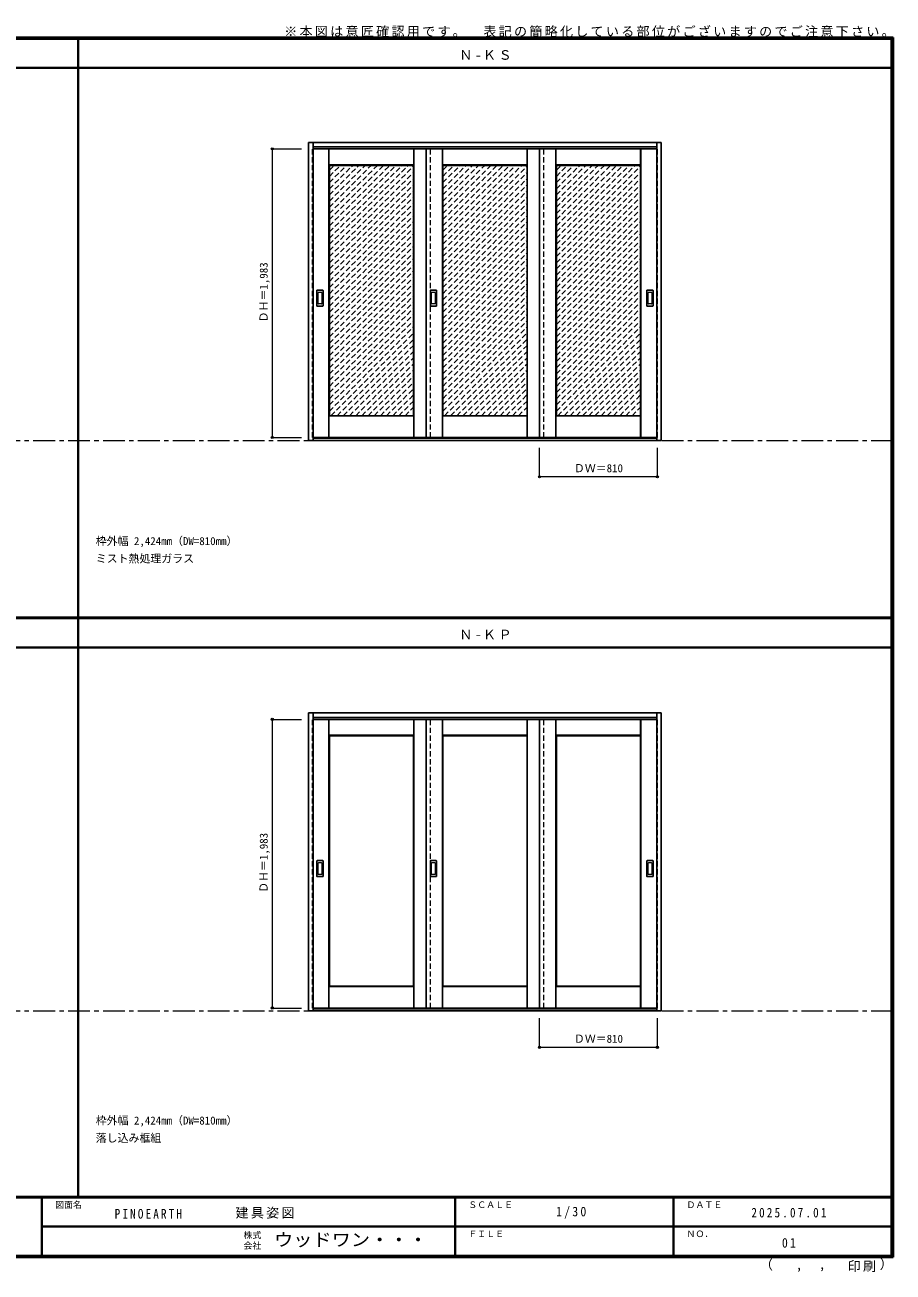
# Model space of a CAD drawing. Units: millimetres, scale not verified. Extents: x -6000 to 5700, y -4307 to 4260.
# Drawn here: x -267 to 5700, y -4307 to 4260 of the extents above; entities that cross this region are included whole.
import ezdxf
from ezdxf.enums import TextEntityAlignment as Align

# ---------------------------------------------------------------- set-up
doc = ezdxf.new("R2010")
doc.units = ezdxf.units.MM
doc.header["$LTSCALE"] = 30
doc.header["$PDMODE"] = 32
doc.header["$PDSIZE"] = 15
doc.linetypes.add('CHAIN1', pattern=[8, 5, -1, 1, -1])
doc.linetypes.add('DASHED1', pattern=[1.8, 1.2, -0.6])
for name, color, linetype, lineweight in [('0-1_通り芯', 7, 'CHAIN1', 18), ('0-2_扉', 4, 'DASHED1', 9), ('0-3_仕上げ', 7, 'Continuous', 18), ('0-4_枠', 3, 'Continuous', 25), ('0-6_引手', 3, 'Continuous', 25), ('0-B_寸法', 4, 'Continuous', 9), ('0-C_ハッチ', 4, 'DASHED1', 9), ('F-1_枠', 6, 'Continuous', 40)]:
    doc.layers.add(name, color=color, linetype=linetype, lineweight=lineweight)
doc.layers.add('0-A_文字', color=7, linetype='Continuous')
doc.layers.add('F-A_文字', color=7, linetype='Continuous')
doc.styles.add('ＭＳ ゴシック', font='')
doc.styles.get('ＭＳ ゴシック').set_extended_font_data('MS Gothic')

msp = doc.modelspace()

# ---------------------------------------------------------------- linework, layer by layer
at = {"layer": '0-1_通り芯'}
for p, q in [((-5490, 1406), (5690, 1406)), ((-5490, -2513.25), (5700, -2513.25))]:
    msp.add_line(p, q, dxfattribs=at)
at = {"layer": '0-2_扉'}
for p, q in [((1710, 3409), (1713, 3409)), ((2520, 1426), (2520, 3409)), ((3300, 1426), (3300, 3409)), ((4080, 3409), (4077, 3409)), ((1710, -510.25), (1713, -510.25)), ((2520, -2493.25), (2520, -510.25)), ((3300, -2493.25), (3300, -510.25)), ((4080, -510.25), (4077, -510.25))]:
    msp.add_line(p, q, dxfattribs=at)
at = {"layer": '0-2_扉', "color": 3, "linetype": 'Continuous', "lineweight": 25}
for p, q in [((1713, 3409), (4077, 3409)), ((2490, 3409), (2490, 1426)), ((3270, 1426), (3270, 3409)), ((1713, 1426), (4077, 1426)), ((1713, -510.25), (4077, -510.25)), ((2490, -510.25), (2490, -2493.25)), ((3270, -2493.25), (3270, -510.25)), ((1713, -2493.25), (4077, -2493.25))]:
    msp.add_line(p, q, dxfattribs=at)
at = {"layer": '0-2_扉'}
for points in [[(1713, 1426), (1710, 1426), (1710, 3409)], [(4077, 1426), (4080, 1426), (4080, 3409)], [(1713, -2493.25), (1710, -2493.25), (1710, -510.25)], [(4077, -2493.25), (4080, -2493.25), (4080, -510.25)]]:
    msp.add_lwpolyline(points, dxfattribs=at)
at = {"layer": '0-3_仕上げ'}
for p, q in [((1822, 1426), (1822, 3409)), ((1823.5, 3298), (1823.5, 3409)), ((1825, 3299.5), (1825, 3409)), ((2405, 3299.5), (2405, 3409)), ((2408, 1426), (2408, 3409)), ((2602, 1426), (2602, 3409)), ((2603.5, 3298), (2603.5, 3409)), ((2605, 3299.5), (2605, 3409)), ((3185, 3299.5), (3185, 3409)), ((3188, 1426), (3188, 3409)), ((3382, 1426), (3382, 3409)), ((3383.5, 3298), (3383.5, 3409)), ((3385, 3299.5), (3385, 3409)), ((3965, 3299.5), (3965, 3409)), ((3968, 1426), (3968, 3409)), ((1825, 3299.5), (1823.5, 3298)), ((1826, 3295.5), (1823.5, 3298)), ((2405, 3299.5), (1825, 3299.5)), ((2406.5, 3298), (2404, 3295.5)), ((2605, 3299.5), (2603.5, 3298)), ((2606, 3295.5), (2603.5, 3298)), ((3185, 3299.5), (2605, 3299.5)), ((3186.5, 3298), (3184, 3295.5)), ((3385, 3299.5), (3383.5, 3298)), ((3386, 3295.5), (3383.5, 3298)), ((3965, 3299.5), (3385, 3299.5)), ((3966.5, 3298), (3964, 3295.5)), ((1823.5, 1426), (1823.5, 1573.5)), ((2405, 1572), (1825, 1572)), ((2404, 1576), (2406.5, 1573.5)), ((2405, 1572), (2406.5, 1573.5)), ((2405, 1426), (2405, 1572)), ((2406.5, 1426), (2406.5, 1573.5)), ((2603.5, 1426), (2603.5, 1573.5)), ((3185, 1572), (2605, 1572)), ((3184, 1576), (3186.5, 1573.5)), ((3185, 1572), (3186.5, 1573.5)), ((3185, 1426), (3185, 1572)), ((3186.5, 1426), (3186.5, 1573.5)), ((3383.5, 1426), (3383.5, 1573.5)), ((3965, 1572), (3385, 1572)), ((3964, 1576), (3966.5, 1573.5)), ((3965, 1572), (3966.5, 1573.5)), ((3965, 1426), (3965, 1572)), ((3966.5, 1426), (3966.5, 1573.5)), ((1822, -2493.25), (1822, -510.25)), ((1823.5, -621.25), (1823.5, -510.25)), ((1825, -619.75), (1825, -510.25)), ((2405, -619.75), (2405, -510.25)), ((2408, -2493.25), (2408, -510.25)), ((2602, -2493.25), (2602, -510.25)), ((2603.5, -621.25), (2603.5, -510.25)), ((2605, -619.75), (2605, -510.25)), ((3185, -619.75), (3185, -510.25)), ((3188, -2493.25), (3188, -510.25)), ((3382, -2493.25), (3382, -510.25)), ((3383.5, -621.25), (3383.5, -510.25)), ((3385, -619.75), (3385, -510.25)), ((3965, -619.75), (3965, -510.25)), ((3968, -2493.25), (3968, -510.25)), ((1825, -619.75), (1823.5, -621.25)), ((1826, -623.75), (1823.5, -621.25)), ((2405, -619.75), (1825, -619.75)), ((2406.5, -621.25), (2404, -623.75)), ((2605, -619.75), (2603.5, -621.25)), ((2606, -623.75), (2603.5, -621.25)), ((3185, -619.75), (2605, -619.75)), ((3186.5, -621.25), (3184, -623.75)), ((3385, -619.75), (3383.5, -621.25)), ((3386, -623.75), (3383.5, -621.25)), ((3965, -619.75), (3385, -619.75)), ((3966.5, -621.25), (3964, -623.75)), ((1823.5, -2493.25), (1823.5, -2345.75)), ((2405, -2347.25), (1825, -2347.25)), ((2404, -2343.25), (2406.5, -2345.75)), ((2405, -2347.25), (2406.5, -2345.75)), ((2405, -2493.25), (2405, -2347.25)), ((2406.5, -2493.25), (2406.5, -2345.75)), ((2603.5, -2493.25), (2603.5, -2345.75)), ((3185, -2347.25), (2605, -2347.25)), ((3184, -2343.25), (3186.5, -2345.75)), ((3185, -2347.25), (3186.5, -2345.75)), ((3185, -2493.25), (3185, -2347.25)), ((3186.5, -2493.25), (3186.5, -2345.75)), ((3383.5, -2493.25), (3383.5, -2345.75)), ((3965, -2347.25), (3385, -2347.25)), ((3964, -2343.25), (3966.5, -2345.75)), ((3965, -2347.25), (3966.5, -2345.75)), ((3965, -2493.25), (3965, -2347.25)), ((3966.5, -2493.25), (3966.5, -2345.75))]:
    msp.add_line(p, q, dxfattribs=at)
at = {"layer": '0-3_仕上げ', "color": 3, "lineweight": 25}
for p, q in [((1826, 1576), (1826, 3295.5)), ((2606, 1576), (2606, 3295.5)), ((3386, 1576), (3386, 3295.5)), ((2404, 1576), (1826, 1576)), ((3184, 1576), (2606, 1576)), ((3964, 1576), (3386, 1576)), ((1826, -2343.25), (1826, -623.75)), ((2606, -2343.25), (2606, -623.75)), ((3386, -2343.25), (3386, -623.75)), ((2404, -2343.25), (1826, -2343.25)), ((3184, -2343.25), (2606, -2343.25)), ((3964, -2343.25), (3386, -2343.25))]:
    msp.add_line(p, q, dxfattribs=at)
at = {"layer": '0-3_仕上げ'}
for points in [[(2405, 3299.5), (2406.5, 3298), (2406.5, 3409)], [(3185, 3299.5), (3186.5, 3298), (3186.5, 3409)], [(3965, 3299.5), (3966.5, 3298), (3966.5, 3409)], [(1825, 1426), (1825, 1572), (1823.5, 1573.5), (1826, 1576)], [(2605, 1426), (2605, 1572), (2603.5, 1573.5), (2606, 1576)], [(3385, 1426), (3385, 1572), (3383.5, 1573.5), (3386, 1576)], [(2405, -619.75), (2406.5, -621.25), (2406.5, -510.25)], [(3185, -619.75), (3186.5, -621.25), (3186.5, -510.25)], [(3965, -619.75), (3966.5, -621.25), (3966.5, -510.25)], [(1825, -2493.25), (1825, -2347.25), (1823.5, -2345.75), (1826, -2343.25)], [(2605, -2493.25), (2605, -2347.25), (2603.5, -2345.75), (2606, -2343.25)], [(3385, -2493.25), (3385, -2347.25), (3383.5, -2345.75), (3386, -2343.25)]]:
    msp.add_lwpolyline(points, dxfattribs=at)
at = {"layer": '0-3_仕上げ', "color": 3, "lineweight": 25}
for points in [[(2404, 1576), (2404, 3295.5), (1826, 3295.5)], [(3184, 1576), (3184, 3295.5), (2606, 3295.5)], [(3964, 1576), (3964, 3295.5), (3386, 3295.5)], [(2404, -2343.25), (2404, -623.75), (1826, -623.75)], [(3184, -2343.25), (3184, -623.75), (2606, -623.75)], [(3964, -2343.25), (3964, -623.75), (3386, -623.75)]]:
    msp.add_lwpolyline(points, dxfattribs=at)
at = {"layer": '0-4_枠'}
for p, q in [((1683, 3453), (4107, 3453)), ((1683, 1406), (1683, 3453)), ((1713, 1406), (1713, 3453)), ((4077, 1406), (4077, 3453)), ((4107, 1406), (4107, 3453)), ((1713, 3423), (4077, 3423)), ((4107, 1406), (1683, 1406)), ((4077, 1421), (1713, 1421)), ((1683, -466.25), (4107, -466.25)), ((1683, -2513.25), (1683, -466.25)), ((1713, -2513.25), (1713, -466.25)), ((1713, -496.25), (4077, -496.25)), ((4077, -2513.25), (4077, -466.25)), ((4107, -2513.25), (4107, -466.25)), ((4107, -2513.25), (1683, -2513.25)), ((4077, -2498.25), (1713, -2498.25))]:
    msp.add_line(p, q, dxfattribs=at)
at = {"layer": '0-6_引手'}
for p, q in [((1740, 2330), (1740, 2437)), ((1780.5, 2438.5), (1741.5, 2438.5)), ((1782, 2437), (1782, 2330)), ((2520, 2330), (2520, 2437)), ((2560.5, 2438.5), (2521.5, 2438.5)), ((2562, 2437), (2562, 2330)), ((4008, 2330), (4008, 2437)), ((4048.5, 2438.5), (4009.5, 2438.5)), ((4050, 2437), (4050, 2330)), ((1780.5, 2328.5), (1741.5, 2328.5)), ((2560.5, 2328.5), (2521.5, 2328.5)), ((4048.5, 2328.5), (4009.5, 2328.5)), ((1740, -1589.25), (1740, -1482.25)), ((1780.5, -1480.75), (1741.5, -1480.75)), ((1782, -1482.25), (1782, -1589.25)), ((2520, -1589.25), (2520, -1482.25)), ((2560.5, -1480.75), (2521.5, -1480.75)), ((2562, -1482.25), (2562, -1589.25)), ((4008, -1589.25), (4008, -1482.25)), ((4048.5, -1480.75), (4009.5, -1480.75)), ((4050, -1482.25), (4050, -1589.25)), ((1780.5, -1590.75), (1741.5, -1590.75)), ((2560.5, -1590.75), (2521.5, -1590.75)), ((4048.5, -1590.75), (4009.5, -1590.75))]:
    msp.add_line(p, q, dxfattribs=at)
at = {"layer": '0-6_引手', "color": 7, "lineweight": 18}
for p, q in [((1748.5, 2346), (1748.5, 2421)), ((1772, 2422.5), (1750, 2422.5)), ((1773.5, 2421), (1773.5, 2346)), ((2528.5, 2346), (2528.5, 2421)), ((2552, 2422.5), (2530, 2422.5)), ((2553.5, 2421), (2553.5, 2346)), ((4016.5, 2346), (4016.5, 2421)), ((4040, 2422.5), (4018, 2422.5)), ((4041.5, 2421), (4041.5, 2346)), ((1772, 2344.5), (1750, 2344.5)), ((2552, 2344.5), (2530, 2344.5)), ((4040, 2344.5), (4018, 2344.5)), ((1748.5, -1573.25), (1748.5, -1498.25)), ((1772, -1496.75), (1750, -1496.75)), ((1773.5, -1498.25), (1773.5, -1573.25)), ((2528.5, -1573.25), (2528.5, -1498.25)), ((2552, -1496.75), (2530, -1496.75)), ((2553.5, -1498.25), (2553.5, -1573.25)), ((4016.5, -1573.25), (4016.5, -1498.25)), ((4040, -1496.75), (4018, -1496.75)), ((4041.5, -1498.25), (4041.5, -1573.25)), ((1772, -1574.75), (1750, -1574.75)), ((2552, -1574.75), (2530, -1574.75)), ((4040, -1574.75), (4018, -1574.75))]:
    msp.add_line(p, q, dxfattribs=at)
at = {"layer": '0-6_引手'}
for centre, start, end in [((1741.5, 2437), 90, 180), ((1780.5, 2437), 0, 90), ((2521.5, 2437), 90, 180), ((2560.5, 2437), 0, 90), ((4009.5, 2437), 90, 180), ((4048.5, 2437), 0, 90), ((1741.5, 2330), 180, 270), ((1780.5, 2330), 270, 0), ((2521.5, 2330), 180, 270), ((2560.5, 2330), 270, 0), ((4009.5, 2330), 180, 270), ((4048.5, 2330), 270, 0), ((1741.5, -1482.25), 90, 180), ((1780.5, -1482.25), 0, 90), ((2521.5, -1482.25), 90, 180), ((2560.5, -1482.25), 0, 90), ((4009.5, -1482.25), 90, 180), ((4048.5, -1482.25), 0, 90), ((1741.5, -1589.25), 180, 270), ((1780.5, -1589.25), 270, 0), ((2521.5, -1589.25), 180, 270), ((2560.5, -1589.25), 270, 0), ((4009.5, -1589.25), 180, 270), ((4048.5, -1589.25), 270, 0)]:
    msp.add_arc(centre, 1.5, start, end, dxfattribs=at)
at = {"layer": '0-6_引手', "color": 7, "lineweight": 18}
for centre, start, end in [((1750, 2421), 90, 180), ((1772, 2421), 0, 90), ((2530, 2421), 90, 180), ((2552, 2421), 0, 90), ((4018, 2421), 90, 180), ((4040, 2421), 0, 90), ((1750, 2346), 180, 270), ((1772, 2346), 270, 0), ((2530, 2346), 180, 270), ((2552, 2346), 270, 0), ((4018, 2346), 180, 270), ((4040, 2346), 270, 0), ((1750, -1498.25), 90, 180), ((1772, -1498.25), 0, 90), ((2530, -1498.25), 90, 180), ((2552, -1498.25), 0, 90), ((4018, -1498.25), 90, 180), ((4040, -1498.25), 0, 90), ((1750, -1573.25), 180, 270), ((1772, -1573.25), 270, 0), ((2530, -1573.25), 180, 270), ((2552, -1573.25), 270, 0), ((4018, -1573.25), 180, 270), ((4040, -1573.25), 270, 0)]:
    msp.add_arc(centre, 1.5, start, end, dxfattribs=at)
at = {"layer": '0-B_寸法'}
for p, q in [((1433, 3409), (1433, 1426)), ((1433, 3409), (1633, 3409)), ((1433, 1426), (1633, 1426)), ((3270, 1156), (3270, 1356)), ((4080, 1156), (4080, 1356)), ((4080, 1156), (3270, 1156)), ((1433, -510.25), (1433, -2493.25)), ((1433, -510.25), (1633, -510.25)), ((1433, -2493.25), (1633, -2493.25)), ((3270, -2763.25), (3270, -2563.25)), ((4080, -2763.25), (4080, -2563.25)), ((4080, -2763.25), (3270, -2763.25))]:
    msp.add_line(p, q, dxfattribs=at)
at = {"layer": '0-B_寸法', "color": 7}
for p in [(1433, 3409), (1433, 1426), (3270, 1156), (4080, 1156), (1433, -510.25), (1433, -2493.25), (3270, -2763.25), (4080, -2763.25)]:
    msp.add_point(p, dxfattribs=at)
at = {"layer": '0-C_ハッチ'}
for p, q in [((1826, 3220.06), (1901.44, 3295.5)), ((1826, 2753.37), (2368.13, 3295.5)), ((1826, 2795.79), (2325.7, 3295.5)), ((1826, 2838.22), (2283.28, 3295.5)), ((1826, 2880.65), (2240.85, 3295.5)), ((1826, 2923.07), (2198.43, 3295.5)), ((1826, 2965.5), (2156, 3295.5)), ((1826, 3007.93), (2113.57, 3295.5)), ((1826, 3050.35), (2071.15, 3295.5)), ((1826, 3092.78), (2028.72, 3295.5)), ((1826, 3135.21), (1986.29, 3295.5)), ((1826, 3177.63), (1943.87, 3295.5)), ((1826, 3262.49), (1859.01, 3295.5)), ((1826, 2710.94), (2404, 3288.94)), ((2606, 3220.06), (2681.44, 3295.5)), ((2606, 2753.37), (3148.13, 3295.5)), ((2606, 2795.79), (3105.7, 3295.5)), ((2606, 2838.22), (3063.28, 3295.5)), ((2606, 2880.65), (3020.85, 3295.5)), ((2606, 2923.07), (2978.43, 3295.5)), ((2606, 2965.5), (2936, 3295.5)), ((2606, 3007.93), (2893.57, 3295.5)), ((2606, 3050.35), (2851.15, 3295.5)), ((2606, 3092.78), (2808.72, 3295.5)), ((2606, 3135.21), (2766.29, 3295.5)), ((2606, 3177.63), (2723.87, 3295.5)), ((2606, 3262.49), (2639.01, 3295.5)), ((2606, 2710.94), (3184, 3288.94)), ((3386, 3220.06), (3461.44, 3295.5)), ((3386, 2753.37), (3928.13, 3295.5)), ((3386, 2795.79), (3885.7, 3295.5)), ((3386, 2838.22), (3843.28, 3295.5)), ((3386, 2880.65), (3800.85, 3295.5)), ((3386, 2923.07), (3758.43, 3295.5)), ((3386, 2965.5), (3716, 3295.5)), ((3386, 3007.93), (3673.57, 3295.5)), ((3386, 3050.35), (3631.15, 3295.5)), ((3386, 3092.78), (3588.72, 3295.5)), ((3386, 3135.21), (3546.29, 3295.5)), ((3386, 3177.63), (3503.87, 3295.5)), ((3386, 3262.49), (3419.01, 3295.5)), ((3386, 2710.94), (3964, 3288.94)), ((1826, 2668.52), (2404, 3246.52)), ((1826, 2626.09), (2404, 3204.09)), ((2606, 2668.52), (3184, 3246.52)), ((2606, 2626.09), (3184, 3204.09)), ((3386, 2668.52), (3964, 3246.52)), ((3386, 2626.09), (3964, 3204.09)), ((1826, 2583.66), (2404, 3161.66)), ((1826, 2541.24), (2404, 3119.24)), ((2606, 2583.66), (3184, 3161.66)), ((2606, 2541.24), (3184, 3119.24)), ((3386, 2583.66), (3964, 3161.66)), ((3386, 2541.24), (3964, 3119.24)), ((1826, 2498.81), (2404, 3076.81)), ((1826, 2456.38), (2404, 3034.38)), ((2606, 2498.81), (3184, 3076.81)), ((2606, 2456.38), (3184, 3034.38)), ((3386, 2498.81), (3964, 3076.81)), ((3386, 2456.38), (3964, 3034.38)), ((1826, 2413.96), (2404, 2991.96)), ((1826, 2371.53), (2404, 2949.53)), ((2606, 2413.96), (3184, 2991.96)), ((2606, 2371.53), (3184, 2949.53)), ((3386, 2413.96), (3964, 2991.96)), ((3386, 2371.53), (3964, 2949.53)), ((1826, 2329.1), (2404, 2907.1)), ((1826, 2286.68), (2404, 2864.68)), ((2606, 2329.1), (3184, 2907.1)), ((2606, 2286.68), (3184, 2864.68)), ((3386, 2329.1), (3964, 2907.1)), ((3386, 2286.68), (3964, 2864.68)), ((1826, 2244.25), (2404, 2822.25)), ((1826, 2201.83), (2404, 2779.83)), ((2606, 2244.25), (3184, 2822.25)), ((2606, 2201.83), (3184, 2779.83)), ((3386, 2244.25), (3964, 2822.25)), ((3386, 2201.83), (3964, 2779.83)), ((1826, 2159.4), (2404, 2737.4)), ((1826, 2116.97), (2404, 2694.97)), ((2606, 2159.4), (3184, 2737.4)), ((2606, 2116.97), (3184, 2694.97)), ((3386, 2159.4), (3964, 2737.4)), ((3386, 2116.97), (3964, 2694.97)), ((1826, 2074.55), (2404, 2652.55)), ((1826, 2032.12), (2404, 2610.12)), ((2606, 2074.55), (3184, 2652.55)), ((2606, 2032.12), (3184, 2610.12)), ((3386, 2074.55), (3964, 2652.55)), ((3386, 2032.12), (3964, 2610.12)), ((1826, 1989.69), (2404, 2567.69)), ((1826, 1947.27), (2404, 2525.27)), ((2606, 1989.69), (3184, 2567.69)), ((2606, 1947.27), (3184, 2525.27)), ((3386, 1989.69), (3964, 2567.69)), ((3386, 1947.27), (3964, 2525.27)), ((1826, 1904.84), (2404, 2482.84)), ((1826, 1862.41), (2404, 2440.41)), ((2606, 1904.84), (3184, 2482.84)), ((2606, 1862.41), (3184, 2440.41)), ((3386, 1904.84), (3964, 2482.84)), ((3386, 1862.41), (3964, 2440.41)), ((1826, 1819.99), (2404, 2397.99)), ((1826, 1777.56), (2404, 2355.56)), ((1826, 1735.13), (2404, 2313.13)), ((2606, 1819.99), (3184, 2397.99)), ((2606, 1777.56), (3184, 2355.56)), ((2606, 1735.13), (3184, 2313.13)), ((3386, 1819.99), (3964, 2397.99)), ((3386, 1777.56), (3964, 2355.56)), ((3386, 1735.13), (3964, 2313.13)), ((1826, 1692.71), (2404, 2270.71)), ((1826, 1650.28), (2404, 2228.28)), ((2606, 1692.71), (3184, 2270.71)), ((2606, 1650.28), (3184, 2228.28)), ((3386, 1692.71), (3964, 2270.71)), ((3386, 1650.28), (3964, 2228.28)), ((1826, 1607.86), (2404, 2185.86)), ((1836.57, 1576), (2404, 2143.43)), ((2606, 1607.86), (3184, 2185.86)), ((2616.57, 1576), (3184, 2143.43)), ((3386, 1607.86), (3964, 2185.86)), ((3396.57, 1576), (3964, 2143.43)), ((1879, 1576), (2404, 2101)), ((1921.42, 1576), (2404, 2058.58)), ((2659, 1576), (3184, 2101)), ((2701.42, 1576), (3184, 2058.58)), ((3439, 1576), (3964, 2101)), ((3481.42, 1576), (3964, 2058.58)), ((1963.85, 1576), (2404, 2016.15)), ((2006.28, 1576), (2404, 1973.72)), ((2743.85, 1576), (3184, 2016.15)), ((2786.28, 1576), (3184, 1973.72)), ((3523.85, 1576), (3964, 2016.15)), ((3566.28, 1576), (3964, 1973.72)), ((2048.7, 1576), (2404, 1931.3)), ((2091.13, 1576), (2404, 1888.87)), ((2828.7, 1576), (3184, 1931.3)), ((2871.13, 1576), (3184, 1888.87)), ((3608.7, 1576), (3964, 1931.3)), ((3651.13, 1576), (3964, 1888.87)), ((2133.56, 1576), (2404, 1846.44)), ((2175.98, 1576), (2404, 1804.02)), ((2913.56, 1576), (3184, 1846.44)), ((2955.98, 1576), (3184, 1804.02)), ((3693.56, 1576), (3964, 1846.44)), ((3735.98, 1576), (3964, 1804.02)), ((2218.41, 1576), (2404, 1761.59)), ((2260.83, 1576), (2404, 1719.17)), ((2998.41, 1576), (3184, 1761.59)), ((3040.83, 1576), (3184, 1719.17)), ((3778.41, 1576), (3964, 1761.59)), ((3820.83, 1576), (3964, 1719.17)), ((2303.26, 1576), (2404, 1676.74)), ((2345.69, 1576), (2404, 1634.31)), ((3083.26, 1576), (3184, 1676.74)), ((3125.69, 1576), (3184, 1634.31)), ((3863.26, 1576), (3964, 1676.74)), ((3905.69, 1576), (3964, 1634.31))]:
    msp.add_line(p, q, dxfattribs=at)
at = {"layer": 'F-1_枠'}
for p, q in [((-6000, 4175), (5700, 4175)), ((-6000, 4170), (5700, 4170)), ((-6000, 4165), (5700, 4165)), ((100, -3790), (100, 4175)), ((5690, 4175), (5690, -4205)), ((5695, 4175), (5695, -4205)), ((5700, 4175), (5700, -4205)), ((-6000, 3965), (5700, 3965)), ((-6000, 190.5), (5700, 190.5)), ((-6000, 187.5), (5700, 187.5)), ((-6000, 184.5), (5700, 184.5)), ((-6000, -15.5), (5700, -15.5)), ((5700, -3790), (-6000, -3790)), ((5700, -3795), (-6000, -3795)), ((-150, -3795), (-150, -4195)), ((2690, -3795), (2690, -4195)), ((4190, -3795), (4190, -4195)), ((-150, -3995), (5690, -3995.01)), ((5700, -4195), (-6000, -4195)), ((5700, -4200), (-6000, -4200)), ((5700, -4205), (-6000, -4205))]:
    msp.add_line(p, q, dxfattribs=at)

# ---------------------------------------------------------------- texts
at = {"layer": '0-A_文字', "style": 'ＭＳ ゴシック'}
for s, p in [('枠外幅 2,424mm（DW=810mm）', (220, 670.5)), ('ミスト熱処理ガラス', (220, 550.5)), ('枠外幅 2,424mm（DW=810mm）', (220, -3310)), ('落し込み框組', (220, -3430))]:
    msp.add_text(s, height=54.99, dxfattribs=at).set_placement(p, align=Align.BOTTOM_LEFT)
at = {"layer": '0-A_文字', "char_height": 65.98, "attachment_point": 7, "style": 'ＭＳ ゴシック'}
for s, insert in [('\\T1.17;※本図は意匠確認用です。\u3000表記の簡略化している部位がございますのでご注意下さい。', (1515, 4175)), ('\\T1.2;Ｎ-ＫＳ', (2718.75, 4020)), ('\\T1.2;Ｎ-ＫＰ', (2718.75, 39.5))]:
    msp.add_mtext(s, dxfattribs=dict(at, insert=insert))
at = {"layer": '0-B_寸法', "color": 7, "style": 'ＭＳ ゴシック'}
for p in [(1418, 2217.25), (1418, -1702)]:
    msp.add_text('ＤＨ＝1,983', height=54.99, rotation=90, dxfattribs=at).set_placement(p, align=Align.BOTTOM_LEFT)
for p in [(3506.25, 1171), (3506.25, -2748.25)]:
    msp.add_text('ＤＷ＝810', height=54.99, dxfattribs=at).set_placement(p, align=Align.BOTTOM_LEFT)
at = {"layer": 'F-A_文字', "style": 'ＭＳ ゴシック'}
for s, height, p in [('図面名', 43.99, (-60, -3880)), ('ＳＣＡＬＥ', 43.99, (2780, -3880)), ('ＤＡＴＥ', 43.99, (4280, -3880)), ('株式', 43.99, (1235, -4089)), ('ＦＩＬＥ', 43.99, (2780, -4080)), ('ＮＯ．', 43.99, (4280, -4080)), ('会社', 43.99, (1235, -4161)), ('（', 65.98, (4784.03, -4308.31)), (',', 65.98, (5031.28, -4308.31)), (',', 65.98, (5190.2, -4305.53)), ('）', 65.98, (5608.4, -4304.13))]:
    msp.add_text(s, height=height, dxfattribs=at).set_placement(p, align=Align.BOTTOM_LEFT)
at = {"layer": 'F-A_文字', "style": 'ＭＳ ゴシック', "width": 1.1}
msp.add_text('ウッドワン・・・', height=87.98, dxfattribs=at).set_placement((1445, -4155), align=Align.BOTTOM_LEFT)
at = {"layer": 'F-A_文字', "char_height": 65.98, "attachment_point": 7, "style": 'ＭＳ ゴシック'}
for s, insert in [('\\T1.38;\\W0.9;1/30', (3383.75, -3940)), ('\\T1.39;\\W0.85;PINOEARTH', (350, -3940.79)), ('\\T1.17;建具姿図', (1180.42, -3940)), ('\\T1.39;\\W0.85;2025.07.01', (4726.25, -3932.5)), ('\\T1.36;\\W0.9;01', (4936.25, -4140)), ('\\T1.17;印刷', (5388.15, -4306.92))]:
    msp.add_mtext(s, dxfattribs=dict(at, insert=insert))

doc.saveas('drawing.dxf')
